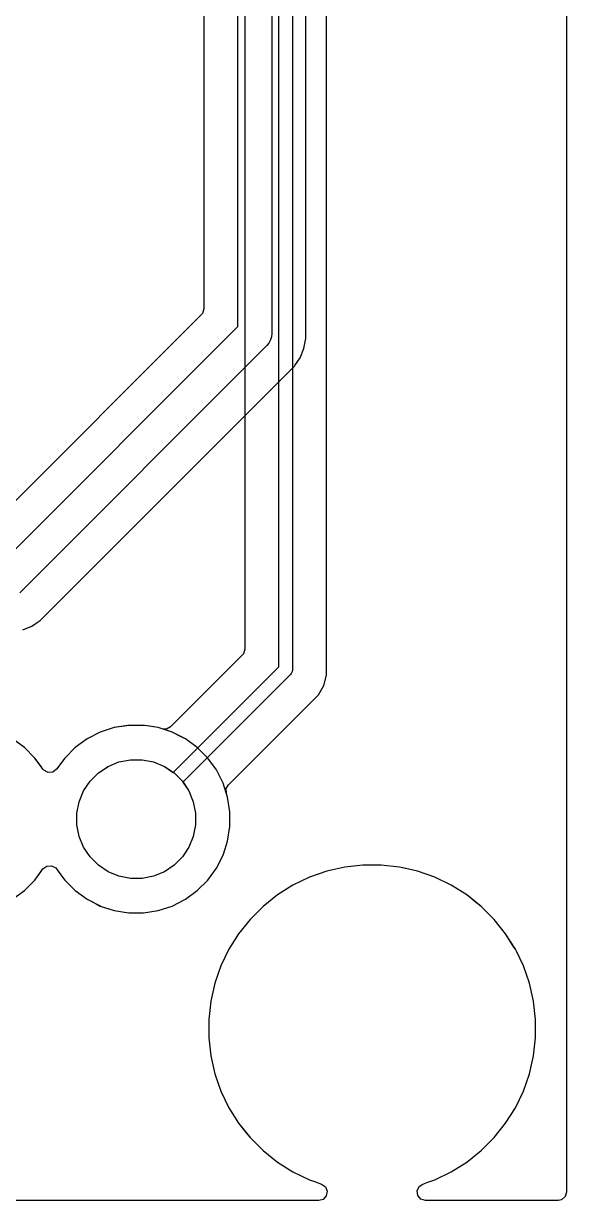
# Model space of a CAD drawing. Header units: inches. Extents: x 6.57 to 9.79, y -8.72 to -3.17.
# Drawn here: x 9.473 to 9.787, y -8.724 to -8.044 of the extents above; entities that cross this region are included whole.
import ezdxf

# ---------------------------------------------------------------- set-up
doc = ezdxf.new("R2010")
doc.units = ezdxf.units.IN
doc.header["$MEASUREMENT"] = 0
doc.layers.add('In1.Cu', color=91, linetype='CONTINUOUS', true_color=0x7fc87f)

msp = doc.modelspace()

# ---------------------------------------------------------------- linework, layer by layer
at = {"layer": 'In1.Cu', "linetype": 'CONTINUOUS'}
for p, q in [((9.78738, -3.17026), (9.78738, -8.71951)), ((9.78738, -3.17026), (9.78738, -8.71951)), ((9.78738, -3.17026), (9.78738, -8.71951)), ((9.78738, -3.17026), (9.78738, -8.71951)), ((9.59732, -8.21919), (9.59732, -7.41906)), ((9.61701, -7.42314), (9.61701, -8.22325)), ((9.63671, -8.22002), (9.63671, -7.50781)), ((9.62106, -8.41589), (9.62106, -7.79592)), ((9.62894, -7.79429), (9.62894, -8.41752)), ((9.64864, -8.41411), (9.64864, -7.7978)), ((9.60136, -7.91612), (9.60136, -8.4057)), ((9.57762, -7.95216), (9.57762, -8.209)), ((9.57684, -8.21164), (9.57619, -8.21246)), ((9.57762, -8.209), (9.57684, -8.21164)), ((9.57619, -8.21246), (9.45348, -8.33516)), ((9.46021, -8.3563), (9.59732, -8.21919)), ((9.61682, -8.22518), (9.61614, -8.22684)), ((9.61701, -8.22325), (9.61682, -8.22509)), ((9.61682, -8.22509), (9.61682, -8.22518)), ((9.63672, -8.22019), (9.63671, -8.22002)), ((9.63672, -8.22035), (9.63672, -8.22019)), ((9.63672, -8.22617), (9.63672, -8.22035)), ((9.61413, -8.23022), (9.47125, -8.3731)), ((9.61535, -8.22873), (9.61413, -8.23022)), ((9.61614, -8.22684), (9.61535, -8.22873)), ((9.63336, -8.23725), (9.63558, -8.23188)), ((9.63558, -8.23188), (9.63672, -8.22617)), ((9.63033, -8.24178), (9.63336, -8.23725)), ((9.48312, -8.38909), (9.63012, -8.24209)), ((9.63012, -8.24209), (9.63012, -8.24209)), ((9.63012, -8.24209), (9.63012, -8.24209)), ((9.63012, -8.24209), (9.63013, -8.24209)), ((9.63013, -8.24209), (9.63033, -8.24178)), ((9.47291, -8.39455), (9.47828, -8.39233)), ((9.47828, -8.39233), (9.48022, -8.39103)), ((9.48022, -8.39103), (9.48312, -8.38909)), ((9.59993, -8.40916), (9.55848, -8.45061)), ((9.60058, -8.40834), (9.59993, -8.40916)), ((9.60136, -8.4057), (9.60058, -8.40834)), ((9.56, -8.47695), (9.62106, -8.41589)), ((9.64864, -8.41441), (9.64864, -8.41411)), ((9.64864, -8.41411), (9.64864, -8.41411)), ((9.64864, -8.42063), (9.64864, -8.41441)), ((9.62778, -8.4203), (9.56557, -8.48252)), ((9.62827, -8.41971), (9.62778, -8.4203)), ((9.62886, -8.41829), (9.62827, -8.41971)), ((9.62894, -8.41752), (9.62886, -8.41829)), ((9.64703, -8.42665), (9.64864, -8.42063)), ((9.64392, -8.43204), (9.64703, -8.42665)), ((9.59191, -8.48404), (9.64392, -8.43204)), ((9.53374, -8.44982), (9.52589, -8.45107)), ((9.53189, -8.45012), (9.52589, -8.45107)), ((9.53432, -8.44973), (9.53151, -8.45018)), ((9.53432, -8.44973), (9.53151, -8.45018)), ((9.53432, -8.44973), (9.53189, -8.45012)), ((9.53432, -8.44973), (9.53374, -8.44982)), ((9.54285, -8.44973), (9.53432, -8.44973)), ((9.54285, -8.44973), (9.53432, -8.44973)), ((9.54285, -8.44973), (9.53432, -8.44973)), ((9.54285, -8.44973), (9.53432, -8.44973)), ((9.54496, -8.45007), (9.54285, -8.44973)), ((9.54342, -8.44982), (9.54285, -8.44973)), ((9.54496, -8.45007), (9.54285, -8.44973)), ((9.54496, -8.45007), (9.54285, -8.44973)), ((9.55128, -8.45107), (9.54342, -8.44982)), ((9.55128, -8.45107), (9.54496, -8.45007)), ((9.55128, -8.45107), (9.54496, -8.45007)), ((9.55128, -8.45107), (9.54496, -8.45007)), ((9.51778, -8.4537), (9.51017, -8.45758)), ((9.51778, -8.4537), (9.51017, -8.45758)), ((9.51778, -8.4537), (9.51017, -8.45758)), ((9.51778, -8.4537), (9.51017, -8.45758)), ((9.52589, -8.45107), (9.51778, -8.4537)), ((9.52589, -8.45107), (9.51778, -8.4537)), ((9.52589, -8.45107), (9.51778, -8.4537)), ((9.52589, -8.45107), (9.51778, -8.4537)), ((9.53151, -8.45018), (9.52589, -8.45107)), ((9.53151, -8.45018), (9.52589, -8.45107)), ((9.52589, -8.45107), (9.52589, -8.45107)), ((9.52589, -8.45107), (9.52589, -8.45107)), ((9.52589, -8.45107), (9.52589, -8.45107)), ((9.52589, -8.45107), (9.52589, -8.45107)), ((9.55939, -8.4537), (9.55128, -8.45107)), ((9.55352, -8.4518), (9.55128, -8.45107)), ((9.55939, -8.4537), (9.55128, -8.45107)), ((9.55939, -8.4537), (9.55128, -8.45107)), ((9.55607, -8.45192), (9.55352, -8.4518)), ((9.55848, -8.45061), (9.55607, -8.45192)), ((9.56487, -8.45649), (9.55939, -8.4537)), ((9.56699, -8.45758), (9.55939, -8.4537)), ((9.56699, -8.45758), (9.55939, -8.4537)), ((9.56699, -8.45758), (9.56487, -8.45649)), ((9.47389, -8.46259), (9.46699, -8.45758)), ((9.47389, -8.46259), (9.46699, -8.45758)), ((9.47389, -8.46259), (9.46699, -8.45758)), ((9.47389, -8.46259), (9.46699, -8.45758)), ((9.47993, -8.46862), (9.47389, -8.46259)), ((9.47993, -8.46862), (9.47389, -8.46259)), ((9.47993, -8.46862), (9.47389, -8.46259)), ((9.47993, -8.46862), (9.47389, -8.46259)), ((9.50327, -8.46259), (9.49724, -8.46862)), ((9.50327, -8.46259), (9.49724, -8.46862)), ((9.50327, -8.46259), (9.49724, -8.46862)), ((9.50327, -8.46259), (9.49724, -8.46862)), ((9.51017, -8.45758), (9.50327, -8.46259)), ((9.51017, -8.45758), (9.50327, -8.46259)), ((9.51017, -8.45758), (9.50327, -8.46259)), ((9.51017, -8.45758), (9.50327, -8.46259)), ((9.57389, -8.46259), (9.56699, -8.45758)), ((9.57389, -8.46259), (9.56699, -8.45758)), ((9.57389, -8.46259), (9.56699, -8.45758)), ((9.57993, -8.46862), (9.57389, -8.46259)), ((9.57993, -8.46862), (9.57389, -8.46259)), ((9.57993, -8.46862), (9.57389, -8.46259)), ((9.48373, -8.47386), (9.47993, -8.46862)), ((9.48351, -8.47356), (9.47993, -8.46862)), ((9.48373, -8.47386), (9.47993, -8.46862)), ((9.48373, -8.47386), (9.47993, -8.46862)), ((9.49646, -8.4697), (9.49253, -8.4751)), ((9.49724, -8.46862), (9.49442, -8.47251)), ((9.49724, -8.46862), (9.49442, -8.47251)), ((9.49724, -8.46862), (9.49442, -8.47251)), ((9.49724, -8.46862), (9.49646, -8.4697)), ((9.49724, -8.46862), (9.49724, -8.46862)), ((9.49724, -8.46862), (9.49724, -8.46862)), ((9.49724, -8.46862), (9.49724, -8.46862)), ((9.49724, -8.46862), (9.49724, -8.46862)), ((9.49724, -8.46862), (9.49724, -8.46862)), ((9.49724, -8.46862), (9.49724, -8.46862)), ((9.49724, -8.46862), (9.49724, -8.46862)), ((9.49724, -8.46862), (9.49724, -8.46862)), ((9.52857, -8.47092), (9.5352, -8.4696)), ((9.52857, -8.47092), (9.5352, -8.4696)), ((9.52857, -8.47092), (9.5352, -8.4696)), ((9.52857, -8.47092), (9.5352, -8.4696)), ((9.5352, -8.4696), (9.54196, -8.4696)), ((9.5352, -8.4696), (9.54196, -8.4696)), ((9.5352, -8.4696), (9.54196, -8.4696)), ((9.5352, -8.4696), (9.54196, -8.4696)), ((9.54196, -8.4696), (9.5486, -8.47092)), ((9.54196, -8.4696), (9.5486, -8.47092)), ((9.54196, -8.4696), (9.5486, -8.47092)), ((9.54196, -8.4696), (9.5486, -8.47092)), ((9.58494, -8.47553), (9.57993, -8.46862)), ((9.58494, -8.47553), (9.57993, -8.46862)), ((9.58494, -8.47553), (9.57993, -8.46862)), ((9.48463, -8.4751), (9.48351, -8.47356)), ((9.48463, -8.4751), (9.48373, -8.47386)), ((9.48463, -8.4751), (9.48373, -8.47386)), ((9.48463, -8.4751), (9.48373, -8.47386)), ((9.48518, -8.47573), (9.48463, -8.4751)), ((9.48518, -8.47573), (9.48463, -8.4751)), ((9.48518, -8.47573), (9.48463, -8.4751)), ((9.48518, -8.47573), (9.48463, -8.4751)), ((9.48761, -8.47702), (9.48518, -8.47573)), ((9.48761, -8.47702), (9.48518, -8.47573)), ((9.48761, -8.47702), (9.48518, -8.47573)), ((9.48761, -8.47702), (9.48518, -8.47573)), ((9.49035, -8.47678), (9.48761, -8.47702)), ((9.49035, -8.47678), (9.48761, -8.47702)), ((9.49035, -8.47678), (9.48761, -8.47702)), ((9.49035, -8.47678), (9.48761, -8.47702)), ((9.49253, -8.4751), (9.49035, -8.47678)), ((9.49253, -8.4751), (9.49035, -8.47678)), ((9.49253, -8.4751), (9.49035, -8.47678)), ((9.49253, -8.4751), (9.49035, -8.47678)), ((9.49442, -8.47251), (9.49253, -8.4751)), ((9.49442, -8.47251), (9.49253, -8.4751)), ((9.49442, -8.47251), (9.49253, -8.4751)), ((9.51191, -8.48205), (9.5167, -8.47727)), ((9.51191, -8.48205), (9.5167, -8.47727)), ((9.51191, -8.48205), (9.5167, -8.47727)), ((9.51191, -8.48205), (9.5167, -8.47727)), ((9.5167, -8.47727), (9.52232, -8.47351)), ((9.5167, -8.47727), (9.52232, -8.47351)), ((9.5167, -8.47727), (9.52232, -8.47351)), ((9.5167, -8.47727), (9.52232, -8.47351)), ((9.52232, -8.47351), (9.52857, -8.47092)), ((9.52232, -8.47351), (9.52857, -8.47092)), ((9.52232, -8.47351), (9.52857, -8.47092)), ((9.52232, -8.47351), (9.52857, -8.47092)), ((9.5486, -8.47092), (9.55485, -8.47351)), ((9.5486, -8.47092), (9.55485, -8.47351)), ((9.5486, -8.47092), (9.55485, -8.47351)), ((9.5486, -8.47092), (9.55485, -8.47351)), ((9.55485, -8.47351), (9.56047, -8.47727)), ((9.55485, -8.47351), (9.56, -8.47695)), ((9.55485, -8.47351), (9.56047, -8.47727)), ((9.55485, -8.47351), (9.56047, -8.47727)), ((9.56047, -8.47727), (9.56525, -8.48205)), ((9.56047, -8.47727), (9.56525, -8.48205)), ((9.56047, -8.47727), (9.56525, -8.48205)), ((9.58571, -8.47703), (9.58494, -8.47553)), ((9.58571, -8.47703), (9.58494, -8.47553)), ((9.58571, -8.47703), (9.58494, -8.47553)), ((9.58882, -8.48313), (9.58571, -8.47703)), ((9.58882, -8.48313), (9.58571, -8.47703)), ((9.58882, -8.48313), (9.58571, -8.47703)), ((9.50816, -8.48767), (9.51191, -8.48205)), ((9.50816, -8.48767), (9.51191, -8.48205)), ((9.50816, -8.48767), (9.51191, -8.48205)), ((9.50816, -8.48767), (9.51191, -8.48205)), ((9.56525, -8.48205), (9.56901, -8.48767)), ((9.56525, -8.48205), (9.56901, -8.48767)), ((9.56525, -8.48205), (9.56901, -8.48767)), ((9.56557, -8.48252), (9.56901, -8.48767)), ((9.59145, -8.49124), (9.58882, -8.48313)), ((9.59145, -8.49124), (9.58882, -8.48313)), ((9.59145, -8.49124), (9.58882, -8.48313)), ((9.59065, -8.48625), (9.59191, -8.48404)), ((9.50557, -8.49392), (9.50816, -8.48767)), ((9.50557, -8.49392), (9.50816, -8.48767)), ((9.50557, -8.49392), (9.50816, -8.48767)), ((9.50557, -8.49392), (9.50816, -8.48767)), ((9.56901, -8.48767), (9.5716, -8.49392)), ((9.56901, -8.48767), (9.5716, -8.49392)), ((9.56901, -8.48767), (9.5716, -8.49392)), ((9.56901, -8.48767), (9.5716, -8.49392)), ((9.59072, -8.489), (9.59065, -8.48625)), ((9.59145, -8.49124), (9.59072, -8.489)), ((9.50425, -8.50056), (9.50557, -8.49392)), ((9.50425, -8.50056), (9.50557, -8.49392)), ((9.50425, -8.50056), (9.50557, -8.49392)), ((9.50425, -8.50056), (9.50557, -8.49392)), ((9.5716, -8.49392), (9.57292, -8.50056)), ((9.5716, -8.49392), (9.57292, -8.50056)), ((9.5716, -8.49392), (9.57292, -8.50056)), ((9.5716, -8.49392), (9.57292, -8.50056)), ((9.59279, -8.49967), (9.59145, -8.49124)), ((9.59145, -8.49124), (9.59145, -8.49124)), ((9.59145, -8.49124), (9.59145, -8.49124)), ((9.59279, -8.49967), (9.59145, -8.49124)), ((9.59279, -8.49967), (9.59145, -8.49124)), ((9.59145, -8.49124), (9.59145, -8.49124)), ((9.59145, -8.49124), (9.59145, -8.49124)), ((9.59279, -8.49967), (9.59145, -8.49124)), ((9.59145, -8.49124), (9.59145, -8.49124)), ((9.59145, -8.49124), (9.59145, -8.49124)), ((9.50425, -8.50732), (9.50425, -8.50056)), ((9.50425, -8.50732), (9.50425, -8.50056)), ((9.50425, -8.50732), (9.50425, -8.50056)), ((9.50425, -8.50732), (9.50425, -8.50056)), ((9.57292, -8.50056), (9.57292, -8.50732)), ((9.57292, -8.50056), (9.57292, -8.50732)), ((9.57292, -8.50056), (9.57292, -8.50732)), ((9.57292, -8.50056), (9.57292, -8.50732)), ((9.59279, -8.5082), (9.59279, -8.49967)), ((9.59279, -8.5082), (9.59279, -8.49967)), ((9.59279, -8.5082), (9.59279, -8.49967)), ((9.59279, -8.5082), (9.59279, -8.49967)), ((9.50557, -8.51395), (9.50425, -8.50732)), ((9.50557, -8.51395), (9.50425, -8.50732)), ((9.50557, -8.51395), (9.50425, -8.50732)), ((9.50557, -8.51395), (9.50425, -8.50732)), ((9.57292, -8.50732), (9.5716, -8.51395)), ((9.57292, -8.50732), (9.5716, -8.51395)), ((9.57292, -8.50732), (9.5716, -8.51395)), ((9.57292, -8.50732), (9.5716, -8.51395)), ((9.59145, -8.51663), (9.59279, -8.5082)), ((9.59145, -8.51663), (9.59279, -8.5082)), ((9.59145, -8.51663), (9.59279, -8.5082)), ((9.59145, -8.51663), (9.59279, -8.5082)), ((9.50816, -8.5202), (9.50557, -8.51395)), ((9.50816, -8.5202), (9.50557, -8.51395)), ((9.50816, -8.5202), (9.50557, -8.51395)), ((9.50816, -8.5202), (9.50557, -8.51395)), ((9.5716, -8.51395), (9.56901, -8.5202)), ((9.5716, -8.51395), (9.56901, -8.5202)), ((9.5716, -8.51395), (9.56901, -8.5202)), ((9.5716, -8.51395), (9.56901, -8.5202)), ((9.58999, -8.52114), (9.59145, -8.51663)), ((9.58999, -8.52114), (9.59145, -8.51663)), ((9.58999, -8.52114), (9.59145, -8.51663)), ((9.58999, -8.52114), (9.59145, -8.51663)), ((9.59145, -8.51663), (9.59145, -8.51663)), ((9.59145, -8.51663), (9.59145, -8.51663)), ((9.59145, -8.51663), (9.59145, -8.51663)), ((9.59145, -8.51663), (9.59145, -8.51663)), ((9.59145, -8.51663), (9.59145, -8.51663)), ((9.59145, -8.51663), (9.59145, -8.51663)), ((9.59145, -8.51663), (9.59145, -8.51663)), ((9.59145, -8.51663), (9.59145, -8.51663)), ((9.51191, -8.52582), (9.50816, -8.5202)), ((9.51191, -8.52582), (9.50816, -8.5202)), ((9.51191, -8.52582), (9.50816, -8.5202)), ((9.51191, -8.52582), (9.50816, -8.5202)), ((9.56901, -8.5202), (9.56525, -8.52582)), ((9.56901, -8.5202), (9.56525, -8.52582)), ((9.56901, -8.5202), (9.56525, -8.52582)), ((9.56901, -8.5202), (9.56525, -8.52582)), ((9.58494, -8.53235), (9.58882, -8.52474)), ((9.58494, -8.53235), (9.58882, -8.52474)), ((9.58494, -8.53235), (9.58882, -8.52474)), ((9.58494, -8.53235), (9.58882, -8.52474)), ((9.58882, -8.52474), (9.58999, -8.52114)), ((9.58882, -8.52474), (9.58999, -8.52114)), ((9.58882, -8.52474), (9.58999, -8.52114)), ((9.58882, -8.52474), (9.58999, -8.52114)), ((9.48463, -8.53277), (9.48681, -8.53109)), ((9.48463, -8.53277), (9.48681, -8.53109)), ((9.48463, -8.53277), (9.48681, -8.53109)), ((9.48463, -8.53277), (9.48681, -8.53109)), ((9.48681, -8.53109), (9.48955, -8.53086)), ((9.48681, -8.53109), (9.48955, -8.53086)), ((9.48681, -8.53109), (9.48955, -8.53086)), ((9.48681, -8.53109), (9.48955, -8.53086)), ((9.48955, -8.53086), (9.49199, -8.53214)), ((9.48955, -8.53086), (9.49199, -8.53214)), ((9.48955, -8.53086), (9.49199, -8.53214)), ((9.48955, -8.53086), (9.49199, -8.53214)), ((9.5167, -8.53061), (9.51191, -8.52582)), ((9.5167, -8.53061), (9.51191, -8.52582)), ((9.5167, -8.53061), (9.51191, -8.52582)), ((9.5167, -8.53061), (9.51191, -8.52582)), ((9.52232, -8.53436), (9.5167, -8.53061)), ((9.52232, -8.53436), (9.5167, -8.53061)), ((9.52232, -8.53436), (9.5167, -8.53061)), ((9.52232, -8.53436), (9.5167, -8.53061)), ((9.56047, -8.53061), (9.55485, -8.53436)), ((9.56047, -8.53061), (9.55485, -8.53436)), ((9.56047, -8.53061), (9.55485, -8.53436)), ((9.56047, -8.53061), (9.55485, -8.53436)), ((9.56525, -8.52582), (9.56047, -8.53061)), ((9.56525, -8.52582), (9.56047, -8.53061)), ((9.56525, -8.52582), (9.56047, -8.53061)), ((9.56525, -8.52582), (9.56047, -8.53061)), ((9.65914, -8.53168), (9.6488, -8.53404)), ((9.65914, -8.53168), (9.6488, -8.53404)), ((9.65914, -8.53168), (9.6488, -8.53404)), ((9.65914, -8.53168), (9.6488, -8.53404)), ((9.66969, -8.53049), (9.65914, -8.53168)), ((9.66969, -8.53049), (9.65914, -8.53168)), ((9.66969, -8.53049), (9.65914, -8.53168)), ((9.66969, -8.53049), (9.65914, -8.53168)), ((9.65914, -8.53168), (9.65914, -8.53168)), ((9.65914, -8.53168), (9.65914, -8.53168)), ((9.65914, -8.53168), (9.65914, -8.53168)), ((9.65914, -8.53168), (9.65914, -8.53168)), ((9.68031, -8.53049), (9.66969, -8.53049)), ((9.66969, -8.53049), (9.66969, -8.53049)), ((9.68031, -8.53049), (9.66969, -8.53049)), ((9.66969, -8.53049), (9.66969, -8.53049)), ((9.68031, -8.53049), (9.66969, -8.53049)), ((9.66969, -8.53049), (9.66969, -8.53049)), ((9.68031, -8.53049), (9.66969, -8.53049)), ((9.66969, -8.53049), (9.66969, -8.53049)), ((9.69086, -8.53168), (9.68031, -8.53049)), ((9.68031, -8.53049), (9.68031, -8.53049)), ((9.69086, -8.53168), (9.68031, -8.53049)), ((9.68031, -8.53049), (9.68031, -8.53049)), ((9.69086, -8.53168), (9.68031, -8.53049)), ((9.68031, -8.53049), (9.68031, -8.53049)), ((9.69086, -8.53168), (9.68031, -8.53049)), ((9.68031, -8.53049), (9.68031, -8.53049)), ((9.6928, -8.53212), (9.69086, -8.53168)), ((9.69086, -8.53168), (9.69086, -8.53168)), ((9.69086, -8.53168), (9.69086, -8.53168)), ((9.69256, -8.53207), (9.69086, -8.53168)), ((9.69086, -8.53168), (9.69086, -8.53168)), ((9.69086, -8.53168), (9.69086, -8.53168)), ((9.6928, -8.53212), (9.69086, -8.53168)), ((9.69086, -8.53168), (9.69086, -8.53168)), ((9.69086, -8.53168), (9.69086, -8.53168)), ((9.6928, -8.53212), (9.69086, -8.53168)), ((9.69086, -8.53168), (9.69086, -8.53168)), ((9.69086, -8.53168), (9.69086, -8.53168)), ((9.47993, -8.53925), (9.48344, -8.53441)), ((9.47993, -8.53925), (9.48328, -8.53463)), ((9.47993, -8.53925), (9.48328, -8.53463)), ((9.47993, -8.53925), (9.48328, -8.53463)), ((9.48328, -8.53463), (9.48463, -8.53277)), ((9.48328, -8.53463), (9.48463, -8.53277)), ((9.48328, -8.53463), (9.48463, -8.53277)), ((9.48344, -8.53441), (9.48463, -8.53277)), ((9.49199, -8.53214), (9.49253, -8.53277)), ((9.49199, -8.53214), (9.49253, -8.53277)), ((9.49199, -8.53214), (9.49253, -8.53277)), ((9.49199, -8.53214), (9.49253, -8.53277)), ((9.49253, -8.53277), (9.496, -8.53755)), ((9.49253, -8.53277), (9.496, -8.53755)), ((9.49253, -8.53277), (9.496, -8.53755)), ((9.49253, -8.53277), (9.496, -8.53755)), ((9.496, -8.53755), (9.49724, -8.53925)), ((9.496, -8.53755), (9.49724, -8.53925)), ((9.496, -8.53755), (9.49724, -8.53925)), ((9.496, -8.53755), (9.49724, -8.53925)), ((9.52857, -8.53695), (9.52232, -8.53436)), ((9.52857, -8.53695), (9.52232, -8.53436)), ((9.52857, -8.53695), (9.52232, -8.53436)), ((9.52857, -8.53695), (9.52232, -8.53436)), ((9.5352, -8.53827), (9.52857, -8.53695)), ((9.5352, -8.53827), (9.52857, -8.53695)), ((9.5352, -8.53827), (9.52857, -8.53695)), ((9.5352, -8.53827), (9.52857, -8.53695)), ((9.54196, -8.53827), (9.5352, -8.53827)), ((9.54196, -8.53827), (9.5352, -8.53827)), ((9.54196, -8.53827), (9.5352, -8.53827)), ((9.54196, -8.53827), (9.5352, -8.53827)), ((9.5486, -8.53695), (9.54196, -8.53827)), ((9.5486, -8.53695), (9.54196, -8.53827)), ((9.5486, -8.53695), (9.54196, -8.53827)), ((9.5486, -8.53695), (9.54196, -8.53827)), ((9.55485, -8.53436), (9.5486, -8.53695)), ((9.55485, -8.53436), (9.5486, -8.53695)), ((9.55485, -8.53436), (9.5486, -8.53695)), ((9.55485, -8.53436), (9.5486, -8.53695)), ((9.57993, -8.53925), (9.58494, -8.53235)), ((9.57993, -8.53925), (9.58494, -8.53235)), ((9.57993, -8.53925), (9.58494, -8.53235)), ((9.57993, -8.53925), (9.58494, -8.53235)), ((9.63878, -8.53755), (9.62921, -8.54215)), ((9.63878, -8.53755), (9.62921, -8.54215)), ((9.63878, -8.53755), (9.62921, -8.54215)), ((9.63878, -8.53755), (9.62921, -8.54215)), ((9.6488, -8.53404), (9.63878, -8.53755)), ((9.6488, -8.53404), (9.63878, -8.53755)), ((9.6488, -8.53404), (9.63878, -8.53755)), ((9.6488, -8.53404), (9.63878, -8.53755)), ((9.6488, -8.53404), (9.6488, -8.53404)), ((9.6488, -8.53404), (9.6488, -8.53404)), ((9.6488, -8.53404), (9.6488, -8.53404)), ((9.6488, -8.53404), (9.6488, -8.53404)), ((9.7012, -8.53404), (9.69256, -8.53207)), ((9.7012, -8.53404), (9.6928, -8.53212)), ((9.7012, -8.53404), (9.6928, -8.53212)), ((9.7012, -8.53404), (9.6928, -8.53212)), ((9.71122, -8.53755), (9.7012, -8.53404)), ((9.7012, -8.53404), (9.7012, -8.53404)), ((9.71122, -8.53755), (9.7012, -8.53404)), ((9.7012, -8.53404), (9.7012, -8.53404)), ((9.71122, -8.53755), (9.7012, -8.53404)), ((9.7012, -8.53404), (9.7012, -8.53404)), ((9.71122, -8.53755), (9.7012, -8.53404)), ((9.7012, -8.53404), (9.7012, -8.53404)), ((9.72079, -8.54215), (9.71122, -8.53755)), ((9.72079, -8.54215), (9.71122, -8.53755)), ((9.72079, -8.54215), (9.71122, -8.53755)), ((9.72079, -8.54215), (9.71122, -8.53755)), ((9.46699, -8.5503), (9.47389, -8.54528)), ((9.46699, -8.5503), (9.47389, -8.54528)), ((9.46699, -8.5503), (9.47389, -8.54528)), ((9.46699, -8.5503), (9.47389, -8.54528)), ((9.47389, -8.54528), (9.47993, -8.53925)), ((9.47389, -8.54528), (9.47993, -8.53925)), ((9.47389, -8.54528), (9.47993, -8.53925)), ((9.47389, -8.54528), (9.47993, -8.53925)), ((9.49724, -8.53925), (9.50327, -8.54528)), ((9.49724, -8.53925), (9.50327, -8.54528)), ((9.49724, -8.53925), (9.50327, -8.54528)), ((9.49724, -8.53925), (9.50327, -8.54528)), ((9.50327, -8.54528), (9.51017, -8.5503)), ((9.50327, -8.54528), (9.51017, -8.5503)), ((9.50327, -8.54528), (9.51017, -8.5503)), ((9.50327, -8.54528), (9.51017, -8.5503)), ((9.56699, -8.5503), (9.57389, -8.54528)), ((9.56699, -8.5503), (9.57389, -8.54528)), ((9.56699, -8.5503), (9.57389, -8.54528)), ((9.56699, -8.5503), (9.57389, -8.54528)), ((9.57389, -8.54528), (9.57993, -8.53925)), ((9.57389, -8.54528), (9.57993, -8.53925)), ((9.57389, -8.54528), (9.57993, -8.53925)), ((9.57389, -8.54528), (9.57993, -8.53925)), ((9.62921, -8.54215), (9.62022, -8.5478)), ((9.62921, -8.54215), (9.62022, -8.5478)), ((9.62921, -8.54215), (9.62022, -8.5478)), ((9.62921, -8.54215), (9.62022, -8.5478)), ((9.72978, -8.5478), (9.72079, -8.54215)), ((9.72079, -8.54215), (9.72079, -8.54215)), ((9.72978, -8.5478), (9.72079, -8.54215)), ((9.72079, -8.54215), (9.72079, -8.54215)), ((9.72978, -8.5478), (9.72079, -8.54215)), ((9.72079, -8.54215), (9.72079, -8.54215)), ((9.72978, -8.5478), (9.72079, -8.54215)), ((9.72079, -8.54215), (9.72079, -8.54215)), ((9.51017, -8.5503), (9.51774, -8.55415)), ((9.51017, -8.5503), (9.51542, -8.55297)), ((9.51017, -8.5503), (9.51774, -8.55415)), ((9.51017, -8.5503), (9.51774, -8.55415)), ((9.55939, -8.55417), (9.56699, -8.5503)), ((9.55939, -8.55417), (9.56699, -8.5503)), ((9.55939, -8.55417), (9.56699, -8.5503)), ((9.55939, -8.55417), (9.56699, -8.5503)), ((9.62022, -8.5478), (9.61193, -8.55442)), ((9.62022, -8.5478), (9.61193, -8.55442)), ((9.62022, -8.5478), (9.61193, -8.55442)), ((9.62022, -8.5478), (9.61193, -8.55442)), ((9.73807, -8.55442), (9.72978, -8.5478)), ((9.73563, -8.55247), (9.72978, -8.5478)), ((9.73807, -8.55442), (9.72978, -8.5478)), ((9.73807, -8.55442), (9.72978, -8.5478)), ((9.51542, -8.55297), (9.51778, -8.55417)), ((9.51774, -8.55415), (9.51778, -8.55417)), ((9.51774, -8.55415), (9.51778, -8.55417)), ((9.51774, -8.55415), (9.51778, -8.55417)), ((9.51778, -8.55417), (9.52589, -8.55681)), ((9.51778, -8.55417), (9.52589, -8.55681)), ((9.51778, -8.55417), (9.52589, -8.55681)), ((9.51778, -8.55417), (9.52589, -8.55681)), ((9.52589, -8.55681), (9.52589, -8.55681)), ((9.52589, -8.55681), (9.52589, -8.55681)), ((9.52589, -8.55681), (9.53432, -8.55814)), ((9.52589, -8.55681), (9.52589, -8.55681)), ((9.52589, -8.55681), (9.52589, -8.55681)), ((9.52589, -8.55681), (9.53432, -8.55814)), ((9.52589, -8.55681), (9.52589, -8.55681)), ((9.52589, -8.55681), (9.52589, -8.55681)), ((9.52589, -8.55681), (9.53432, -8.55814)), ((9.52589, -8.55681), (9.52589, -8.55681)), ((9.52589, -8.55681), (9.52589, -8.55681)), ((9.52589, -8.55681), (9.53432, -8.55814)), ((9.53432, -8.55814), (9.53432, -8.55814)), ((9.53432, -8.55814), (9.54285, -8.55814)), ((9.53432, -8.55814), (9.53432, -8.55814)), ((9.53432, -8.55814), (9.54285, -8.55814)), ((9.53432, -8.55814), (9.53432, -8.55814)), ((9.53432, -8.55814), (9.54285, -8.55814)), ((9.53432, -8.55814), (9.53432, -8.55814)), ((9.53432, -8.55814), (9.54285, -8.55814)), ((9.54285, -8.55814), (9.55128, -8.55681)), ((9.54285, -8.55814), (9.55128, -8.55681)), ((9.54285, -8.55814), (9.55128, -8.55681)), ((9.54285, -8.55814), (9.55128, -8.55681)), ((9.54285, -8.55814), (9.54285, -8.55814)), ((9.54285, -8.55814), (9.54285, -8.55814)), ((9.54285, -8.55814), (9.54285, -8.55814)), ((9.54285, -8.55814), (9.54285, -8.55814)), ((9.55128, -8.55681), (9.55939, -8.55417)), ((9.55128, -8.55681), (9.55939, -8.55417)), ((9.55128, -8.55681), (9.55939, -8.55417)), ((9.55128, -8.55681), (9.55939, -8.55417)), ((9.55128, -8.55681), (9.55128, -8.55681)), ((9.55128, -8.55681), (9.55128, -8.55681)), ((9.55128, -8.55681), (9.55128, -8.55681)), ((9.55128, -8.55681), (9.55128, -8.55681)), ((9.55128, -8.55681), (9.55128, -8.55681)), ((9.55128, -8.55681), (9.55128, -8.55681)), ((9.55128, -8.55681), (9.55128, -8.55681)), ((9.55128, -8.55681), (9.55128, -8.55681)), ((9.55939, -8.55417), (9.55939, -8.55417)), ((9.55939, -8.55417), (9.55939, -8.55417)), ((9.55939, -8.55417), (9.55939, -8.55417)), ((9.55939, -8.55417), (9.55939, -8.55417)), ((9.55939, -8.55417), (9.55939, -8.55417)), ((9.55939, -8.55417), (9.55939, -8.55417)), ((9.55939, -8.55417), (9.55939, -8.55417)), ((9.55939, -8.55417), (9.55939, -8.55417)), ((9.61193, -8.55442), (9.60442, -8.56193)), ((9.61193, -8.55442), (9.60442, -8.56193)), ((9.61193, -8.55442), (9.60442, -8.56193)), ((9.61193, -8.55442), (9.60442, -8.56193)), ((9.73807, -8.55442), (9.73563, -8.55247)), ((9.74558, -8.56193), (9.73807, -8.55442)), ((9.74558, -8.56193), (9.73807, -8.55442)), ((9.73807, -8.55442), (9.73807, -8.55442)), ((9.74558, -8.56193), (9.73807, -8.55442)), ((9.74558, -8.56193), (9.73807, -8.55442)), ((9.60442, -8.56193), (9.5978, -8.57022)), ((9.60442, -8.56193), (9.5978, -8.57022)), ((9.60442, -8.56193), (9.5978, -8.57022)), ((9.60442, -8.56193), (9.5978, -8.57022)), ((9.7522, -8.57022), (9.74558, -8.56193)), ((9.7522, -8.57022), (9.74558, -8.56193)), ((9.7522, -8.57022), (9.74558, -8.56193)), ((9.7522, -8.57022), (9.74558, -8.56193)), ((9.5978, -8.57022), (9.59215, -8.57921)), ((9.5978, -8.57022), (9.59215, -8.57921)), ((9.5978, -8.57022), (9.59215, -8.57921)), ((9.5978, -8.57022), (9.59215, -8.57921)), ((9.75701, -8.57788), (9.7522, -8.57022)), ((9.75748, -8.57863), (9.7522, -8.57022)), ((9.75701, -8.57788), (9.7522, -8.57022)), ((9.75701, -8.57788), (9.7522, -8.57022)), ((9.59215, -8.57921), (9.58755, -8.58878)), ((9.59215, -8.57921), (9.58755, -8.58878)), ((9.59215, -8.57921), (9.58755, -8.58878)), ((9.59215, -8.57921), (9.58755, -8.58878)), ((9.75785, -8.57921), (9.75701, -8.57788)), ((9.75785, -8.57921), (9.75701, -8.57788)), ((9.75785, -8.57921), (9.75701, -8.57788)), ((9.75785, -8.57921), (9.75748, -8.57863)), ((9.7584, -8.58036), (9.75785, -8.57921)), ((9.7584, -8.58036), (9.75785, -8.57921)), ((9.7584, -8.58036), (9.75785, -8.57921)), ((9.7584, -8.58036), (9.75785, -8.57921)), ((9.76245, -8.58878), (9.7584, -8.58036)), ((9.76245, -8.58878), (9.7584, -8.58036)), ((9.76245, -8.58878), (9.7584, -8.58036)), ((9.76245, -8.58878), (9.7584, -8.58036)), ((9.58755, -8.58878), (9.58404, -8.5988)), ((9.58755, -8.58878), (9.58404, -8.5988)), ((9.58755, -8.58878), (9.58404, -8.5988)), ((9.58755, -8.58878), (9.58404, -8.5988)), ((9.76596, -8.5988), (9.76245, -8.58878)), ((9.76596, -8.5988), (9.76245, -8.58878)), ((9.76596, -8.5988), (9.76245, -8.58878)), ((9.76596, -8.5988), (9.76245, -8.58878)), ((9.58404, -8.5988), (9.58168, -8.60914)), ((9.58404, -8.5988), (9.58168, -8.60914)), ((9.58404, -8.5988), (9.58168, -8.60914)), ((9.58404, -8.5988), (9.58168, -8.60914)), ((9.58404, -8.5988), (9.58404, -8.5988)), ((9.58404, -8.5988), (9.58404, -8.5988)), ((9.58404, -8.5988), (9.58404, -8.5988)), ((9.58404, -8.5988), (9.58404, -8.5988)), ((9.76832, -8.60914), (9.76596, -8.5988)), ((9.76832, -8.60914), (9.76596, -8.5988)), ((9.76832, -8.60914), (9.76596, -8.5988)), ((9.76832, -8.60914), (9.76596, -8.5988)), ((9.58168, -8.60914), (9.58049, -8.61969)), ((9.58168, -8.60914), (9.58049, -8.61969)), ((9.58168, -8.60914), (9.58049, -8.61969)), ((9.58168, -8.60914), (9.58049, -8.61969)), ((9.58168, -8.60914), (9.58168, -8.60914)), ((9.58168, -8.60914), (9.58168, -8.60914)), ((9.58168, -8.60914), (9.58168, -8.60914)), ((9.58168, -8.60914), (9.58168, -8.60914)), ((9.76951, -8.61969), (9.76832, -8.60914)), ((9.76951, -8.61969), (9.76832, -8.60914)), ((9.76951, -8.61969), (9.76832, -8.60914)), ((9.76951, -8.61969), (9.76832, -8.60914)), ((9.58049, -8.61969), (9.58049, -8.63031)), ((9.58049, -8.61969), (9.58049, -8.63031)), ((9.58049, -8.61969), (9.58049, -8.63031)), ((9.58049, -8.61969), (9.58049, -8.63031)), ((9.76951, -8.63031), (9.76951, -8.61969)), ((9.76951, -8.63031), (9.76951, -8.61969)), ((9.76951, -8.63031), (9.76951, -8.61969)), ((9.76951, -8.63031), (9.76951, -8.61969)), ((9.58049, -8.63031), (9.58168, -8.64086)), ((9.58049, -8.63031), (9.58168, -8.64086)), ((9.58049, -8.63031), (9.58168, -8.64086)), ((9.58049, -8.63031), (9.58168, -8.64086)), ((9.76832, -8.64086), (9.76951, -8.63031)), ((9.76832, -8.64086), (9.76951, -8.63031)), ((9.76832, -8.64086), (9.76951, -8.63031)), ((9.76832, -8.64086), (9.76951, -8.63031)), ((9.58168, -8.64086), (9.58168, -8.64086)), ((9.58168, -8.64086), (9.58404, -8.6512)), ((9.58168, -8.64086), (9.58168, -8.64086)), ((9.58168, -8.64086), (9.58404, -8.6512)), ((9.58168, -8.64086), (9.58168, -8.64086)), ((9.58168, -8.64086), (9.58404, -8.6512)), ((9.58168, -8.64086), (9.58168, -8.64086)), ((9.58168, -8.64086), (9.58404, -8.6512)), ((9.76596, -8.6512), (9.76832, -8.64086)), ((9.76596, -8.6512), (9.76832, -8.64086)), ((9.76596, -8.6512), (9.76832, -8.64086)), ((9.76596, -8.6512), (9.76832, -8.64086)), ((9.58404, -8.6512), (9.58404, -8.6512)), ((9.58404, -8.6512), (9.58755, -8.66122)), ((9.58404, -8.6512), (9.58404, -8.6512)), ((9.58404, -8.6512), (9.58755, -8.66122)), ((9.58404, -8.6512), (9.58404, -8.6512)), ((9.58404, -8.6512), (9.58755, -8.66122)), ((9.58404, -8.6512), (9.58404, -8.6512)), ((9.58404, -8.6512), (9.58755, -8.66122)), ((9.76245, -8.66122), (9.76596, -8.6512)), ((9.76245, -8.66122), (9.76596, -8.6512)), ((9.76245, -8.66122), (9.76596, -8.6512)), ((9.76245, -8.66122), (9.76596, -8.6512)), ((9.58755, -8.66122), (9.59215, -8.67079)), ((9.58755, -8.66122), (9.59215, -8.67079)), ((9.58755, -8.66122), (9.59215, -8.67079)), ((9.58755, -8.66122), (9.59215, -8.67079)), ((9.75785, -8.67079), (9.76245, -8.66122)), ((9.75785, -8.67079), (9.76245, -8.66122)), ((9.75785, -8.67079), (9.76245, -8.66122)), ((9.75785, -8.67079), (9.76245, -8.66122)), ((9.59215, -8.67079), (9.59215, -8.67079)), ((9.59215, -8.67079), (9.5978, -8.67978)), ((9.59215, -8.67079), (9.59215, -8.67079)), ((9.59215, -8.67079), (9.5978, -8.67978)), ((9.59215, -8.67079), (9.59215, -8.67079)), ((9.59215, -8.67079), (9.5978, -8.67978)), ((9.59215, -8.67079), (9.59215, -8.67079)), ((9.59215, -8.67079), (9.5978, -8.67978)), ((9.7522, -8.67978), (9.75785, -8.67079)), ((9.7522, -8.67978), (9.75785, -8.67079)), ((9.7522, -8.67978), (9.75785, -8.67079)), ((9.7522, -8.67978), (9.75785, -8.67079)), ((9.5978, -8.67978), (9.60442, -8.68807)), ((9.5978, -8.67978), (9.60442, -8.68807)), ((9.5978, -8.67978), (9.60442, -8.68807)), ((9.5978, -8.67978), (9.60144, -8.68433)), ((9.74558, -8.68807), (9.7522, -8.67978)), ((9.74558, -8.68807), (9.7522, -8.67978)), ((9.74558, -8.68807), (9.7522, -8.67978)), ((9.74558, -8.68807), (9.7522, -8.67978)), ((9.60144, -8.68433), (9.60404, -8.6876)), ((9.60404, -8.6876), (9.60442, -8.68807)), ((9.60442, -8.68807), (9.61193, -8.69558)), ((9.60442, -8.68807), (9.61193, -8.69558)), ((9.60442, -8.68807), (9.61193, -8.69558)), ((9.60442, -8.68807), (9.61193, -8.69558)), ((9.73807, -8.69558), (9.74558, -8.68807)), ((9.73807, -8.69558), (9.74558, -8.68807)), ((9.73807, -8.69558), (9.74558, -8.68807)), ((9.73807, -8.69558), (9.74558, -8.68807)), ((9.61193, -8.69558), (9.62022, -8.7022)), ((9.61193, -8.69558), (9.62022, -8.7022)), ((9.61193, -8.69558), (9.62022, -8.7022)), ((9.61193, -8.69558), (9.62022, -8.7022)), ((9.72978, -8.7022), (9.73807, -8.69558)), ((9.72978, -8.7022), (9.73807, -8.69558)), ((9.72978, -8.7022), (9.73807, -8.69558)), ((9.72978, -8.7022), (9.73807, -8.69558)), ((9.62022, -8.7022), (9.62921, -8.70785)), ((9.62022, -8.7022), (9.62921, -8.70785)), ((9.62022, -8.7022), (9.62921, -8.70785)), ((9.62022, -8.7022), (9.62921, -8.70785)), ((9.62921, -8.70785), (9.63878, -8.71245)), ((9.62921, -8.70785), (9.63878, -8.71245)), ((9.62921, -8.70785), (9.63878, -8.71245)), ((9.62921, -8.70785), (9.63878, -8.71245)), ((9.71122, -8.71245), (9.72079, -8.70785)), ((9.71122, -8.71245), (9.72079, -8.70785)), ((9.71122, -8.71245), (9.72079, -8.70785)), ((9.71122, -8.71245), (9.72079, -8.70785)), ((9.72079, -8.70785), (9.72978, -8.7022)), ((9.72079, -8.70785), (9.72978, -8.7022)), ((9.72079, -8.70785), (9.72978, -8.7022)), ((9.72079, -8.70785), (9.72978, -8.7022)), ((9.63878, -8.71245), (9.64173, -8.71348)), ((9.63878, -8.71245), (9.64173, -8.71348)), ((9.63878, -8.71245), (9.64173, -8.71348)), ((9.63878, -8.71245), (9.64173, -8.71348)), ((9.64173, -8.71348), (9.64577, -8.7149)), ((9.64173, -8.71348), (9.64577, -8.7149)), ((9.64173, -8.71348), (9.64577, -8.7149)), ((9.64173, -8.71348), (9.64577, -8.7149)), ((9.64577, -8.7149), (9.64801, -8.7165)), ((9.64577, -8.7149), (9.64801, -8.7165)), ((9.64577, -8.7149), (9.64801, -8.7165)), ((9.64577, -8.7149), (9.64801, -8.7165)), ((9.70215, -8.71631), (9.70423, -8.7149)), ((9.70215, -8.71631), (9.70423, -8.7149)), ((9.70215, -8.71631), (9.70423, -8.7149)), ((9.70215, -8.71631), (9.70423, -8.7149)), ((9.70423, -8.7149), (9.70713, -8.71388)), ((9.70423, -8.7149), (9.70713, -8.71388)), ((9.70423, -8.7149), (9.70713, -8.71388)), ((9.70423, -8.7149), (9.70713, -8.71388)), ((9.70713, -8.71388), (9.71122, -8.71245)), ((9.70713, -8.71388), (9.71122, -8.71245)), ((9.70713, -8.71388), (9.71122, -8.71245)), ((9.70713, -8.71388), (9.71122, -8.71245)), ((9.64849, -8.72176), (9.64659, -8.72374)), ((9.64849, -8.72176), (9.64659, -8.72374)), ((9.64849, -8.72176), (9.64659, -8.72374)), ((9.64849, -8.72176), (9.64659, -8.72374)), ((9.64801, -8.7165), (9.64902, -8.71906)), ((9.64801, -8.7165), (9.64902, -8.71906)), ((9.64801, -8.7165), (9.64902, -8.71906)), ((9.64801, -8.7165), (9.64902, -8.71906)), ((9.64902, -8.71906), (9.64849, -8.72176)), ((9.64902, -8.71906), (9.64849, -8.72176)), ((9.64902, -8.71906), (9.64849, -8.72176)), ((9.64902, -8.71906), (9.64849, -8.72176)), ((9.70101, -8.71881), (9.70215, -8.71631)), ((9.70101, -8.71881), (9.70215, -8.71631)), ((9.70101, -8.71881), (9.70215, -8.71631)), ((9.70101, -8.71881), (9.70215, -8.71631)), ((9.7014, -8.72154), (9.70101, -8.71881)), ((9.7014, -8.72154), (9.70101, -8.71881)), ((9.7014, -8.72154), (9.70101, -8.71881)), ((9.7014, -8.72154), (9.70101, -8.71881)), ((9.7032, -8.72361), (9.7014, -8.72154)), ((9.7032, -8.72361), (9.7014, -8.72154)), ((9.7032, -8.72361), (9.7014, -8.72154)), ((9.7032, -8.72361), (9.7014, -8.72154)), ((9.78661, -8.72215), (9.78453, -8.72395)), ((9.78661, -8.72215), (9.78453, -8.72395)), ((9.78661, -8.72215), (9.78453, -8.72395)), ((9.78661, -8.72215), (9.78453, -8.72395)), ((9.78738, -8.71951), (9.78661, -8.72215)), ((9.78738, -8.71951), (9.78661, -8.72215)), ((9.78738, -8.71951), (9.78661, -8.72215)), ((9.78738, -8.71951), (9.78661, -8.72215)), ((9.64416, -8.72439), (7.57451, -8.72439)), ((9.64416, -8.72439), (7.57451, -8.72439)), ((9.64416, -8.72439), (7.57451, -8.72439)), ((9.64416, -8.72439), (9.35233, -8.72439)), ((9.64659, -8.72374), (9.64416, -8.72439)), ((9.64659, -8.72374), (9.64416, -8.72439)), ((9.64659, -8.72374), (9.64416, -8.72439)), ((9.64659, -8.72374), (9.64416, -8.72439)), ((9.70584, -8.72439), (9.7032, -8.72361)), ((9.70584, -8.72439), (9.7032, -8.72361)), ((9.70584, -8.72439), (9.7032, -8.72361)), ((9.70584, -8.72439), (9.7032, -8.72361)), ((9.7825, -8.72439), (9.70584, -8.72439)), ((9.7825, -8.72439), (9.70584, -8.72439)), ((9.7825, -8.72439), (9.70584, -8.72439)), ((9.7825, -8.72439), (9.70584, -8.72439)), ((9.78453, -8.72395), (9.7825, -8.72439)), ((9.78453, -8.72395), (9.7825, -8.72439)), ((9.78453, -8.72395), (9.7825, -8.72439)), ((9.78453, -8.72395), (9.7825, -8.72439))]:
    msp.add_line(p, q, dxfattribs=at)

doc.saveas('drawing.dxf')
